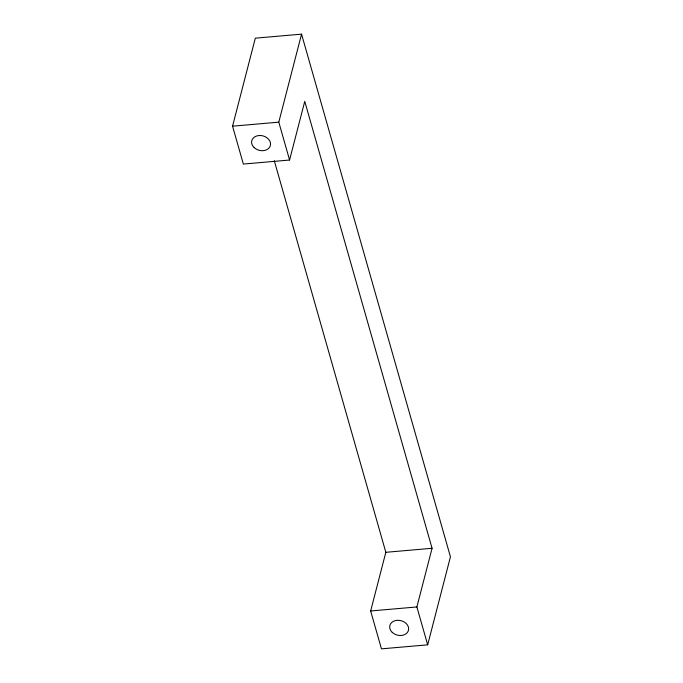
<?xml version="1.0" encoding="UTF-8"?>
<svg xmlns="http://www.w3.org/2000/svg" width="683" height="683" viewBox="0 0 683 683"><rect width="100%" height="100%" fill="white"/><g stroke="black" fill="none" stroke-linecap="round" stroke-linejoin="round"><path stroke-width="1.02" d="M427.678 644.829L416.886 606.948L432.066 548.278L304.755 101.357L289.583 160.035L243.353 164.057L232.561 126.184L255.322 38.171L301.553 34.15L450.439 556.816L427.678 644.829L381.447 648.85L370.656 610.978L385.835 552.308L274.293 160.736M289.583 160.035L278.792 122.155L301.553 34.15M232.561 126.184L278.792 122.155M385.835 552.308L432.066 548.278M370.656 610.978L416.886 606.948M392.238 632.381A9.613 7.462 14.5 0 0 408.255 630.99A9.613 7.462 14.5 0 0 397.011 620.326A9.613 7.462 14.5 0 0 392.238 632.381M254.144 147.588A9.613 7.462 14.5 0 0 270.152 146.196A9.613 7.462 14.5 0 0 258.908 135.533A9.613 7.462 14.5 0 0 254.144 147.588"/></g></svg>
